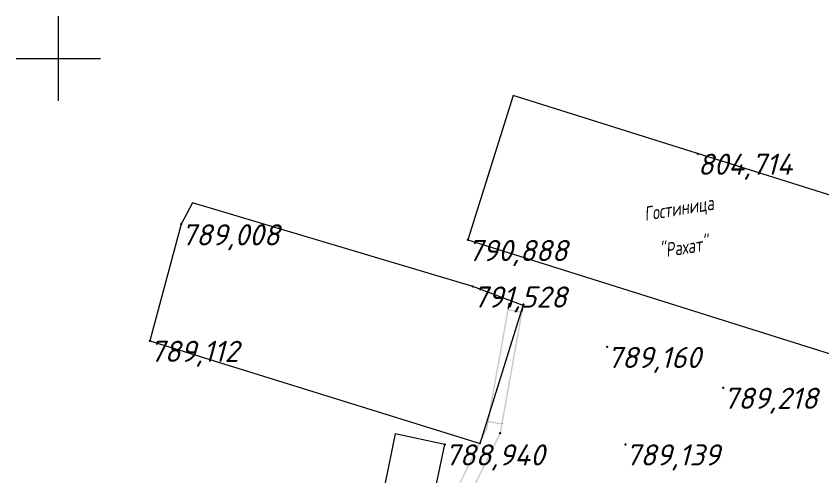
# Model space of a CAD drawing. Header units: metres. Extents: x 629572 to 645168, y 4785785 to 4790166.
# Drawn here: x 633397 to 633454.3, y 4788470.3 to 4788503 of the extents above; entities that cross this region are included whole.
import ezdxf

# ---------------------------------------------------------------- set-up
doc = ezdxf.new("R2010")
doc.units = ezdxf.units.M
doc.linetypes.add('Сплошная', pattern=[0])
doc.layers.get('0').update_dxf_attribs({"linetype": 'CONTINUOUS'})
for name, color, linetype in [('Здания и строения', 7, 'CONTINUOUS'), ('Нурсултан', 7, 'CONTINUOUS'), ('Ограды каменные и жб (H более 1м) - по краю', 7, 'CONTINUOUS'), ('Сетка координатная', 7, 'CONTINUOUS')]:
    doc.layers.add(name, color=color, linetype=linetype)
doc.styles.add('ISOCPEUR', font='isocpeui.ttf')

# ---------------------------------------------------------------- blocks, each defined once
blk = doc.blocks.new('Крест')
at = {"color": 0, "linetype": 'Continuous', "lineweight": 0, "flags": 128}
for points in [[(0, -1), (0, 1)], [(-1, 0), (1, 0)]]:
    blk.add_lwpolyline(points, dxfattribs=at)

msp = doc.modelspace()

# ---------------------------------------------------------------- hatches: boundary and pattern name
at = {"layer": 'Ограды каменные и жб (H более 1м) - по краю'}
for points in [[(633431.931, 4788476.178), (633432.434, 4788478.989), (633432.967, 4788481.971), (633432.976, 4788482.02), (633432.926, 4788482.029), (633431.942, 4788482.205), (633431.893, 4788482.213), (633431.884, 4788482.164), (633431.351, 4788479.183), (633430.848, 4788476.371), (633430.476, 4788474.289), (633430.574, 4788474.272), (633430.946, 4788476.354), (633431.449, 4788479.165), (633431.974, 4788482.097), (633432.86, 4788481.939), (633432.335, 4788479.006), (633431.832, 4788476.195), (633431.46, 4788474.113), (633431.558, 4788474.095)], [(633432.05, 4788482.645), (633431.972, 4788482.659), (633431.893, 4788482.213), (633431.991, 4788482.196), (633432.071, 4788482.641)], [(633433.034, 4788482.469), (633432.957, 4788482.483), (633432.877, 4788482.037), (633432.976, 4788482.02), (633433.055, 4788482.465)], [(633431.442, 4788474.015), (633431.337, 4788473.426), (633431.356, 4788473.42), (633431.337, 4788473.426), (633431.337, 4788473.426), (633430.29, 4788471.303), (633429.027, 4788468.742), (633428.137, 4788466.937), (633428.126, 4788466.915), (633428.137, 4788466.894), (633428.181, 4788466.801), (633428.271, 4788466.843), (633428.238, 4788466.915), (633429.117, 4788468.698), (633430.38, 4788471.259), (633431.43, 4788473.388), (633431.433, 4788473.394), (633431.434, 4788473.401), (633431.55, 4788474.046), (633431.5, 4788474.055), (633431.509, 4788474.104), (633430.525, 4788474.28), (633430.516, 4788474.231), (633430.525, 4788474.28), (633430.476, 4788474.289), (633430.467, 4788474.24), (633430.378, 4788473.741), (633430.394, 4788473.736), (633430.394, 4788473.736), (633430.383, 4788473.739), (633430.378, 4788473.741), (633429.393, 4788471.746), (633428.13, 4788469.184), (633427.24, 4788467.379), (633427.016, 4788466.924), (633427.233, 4788466.466), (633427.277, 4788466.373), (633427.367, 4788466.416), (633427.323, 4788466.509), (633427.127, 4788466.924), (633427.33, 4788467.335), (633428.22, 4788469.14), (633429.483, 4788471.701), (633430.474, 4788473.71), (633430.556, 4788474.173)], [(633431.55, 4788474.046), (633431.558, 4788474.095), (633431.509, 4788474.104), (633431.5, 4788474.055)]]:
    msp.add_hatch(color=7, dxfattribs=at).paths.add_polyline_path(points)

# ---------------------------------------------------------------- linework, layer by layer
at = {"layer": 'Здания и строения', "color": 8, "linetype": 'Сплошная', "lineweight": 0, "flags": 128}
for points in [[(633457.743, 4788478.102), (633460.964, 4788488.35), (633432.295, 4788497.361), (633429.074, 4788487.114), (633457.743, 4788478.102)], [(633429.969, 4788472.68), (633433.006, 4788482.474), (633429.444, 4788483.814), (633409.526, 4788489.754), (633408.722, 4788488.228), (633406.489, 4788479.96), (633429.969, 4788472.68)], [(633423.177, 4788469.77), (633426.691, 4788469.03), (633427.444, 4788472.607), (633423.93, 4788473.347), (633423.177, 4788469.77)]]:
    msp.add_lwpolyline(points, close=True, dxfattribs=at)
at = {"layer": 'Нурсултан', "color": 7}
for p in [(633445.413, 4788493.238, 18.037), (633408.722, 4788488.228, 2.331), (633429.074, 4788487.114, 4.211), (633429.444, 4788483.814, 4.851), (633433.025, 4788482.535, 2.689), (633406.489, 4788479.96, 2.435), (633438.971, 4788479.526, 2.483), (633447.223, 4788476.626, 2.541), (633431.385, 4788473.41, 5.942), (633427.444, 4788472.607, 2.263), (633440.275, 4788472.607, 2.462)]:
    msp.add_point(p, dxfattribs=at)

# ---------------------------------------------------------------- block references
at = {"layer": 'Сетка координатная', "color": 136, "linetype": 'Continuous', "true_color": 0x008080, "xscale": 3, "yscale": 3}
msp.add_blockref('Крест', (633400, 4788500), dxfattribs=at)

# ---------------------------------------------------------------- texts
at = {"layer": 'Здания и строения', "color": 0, "style": 'ISOCPEUR', "width": 0.75}
for s, p in [('Гостиница', (633441.682, 4788488.459)), ('"Рахат"', (633442.78, 4788485.828))]:
    msp.add_text(s, height=1, rotation=9.36929, dxfattribs=at).set_placement(p)
at = {"layer": 'Нурсултан', "color": 251, "char_height": 1.5, "attachment_point": 1, "style": 'ISOCPEUR'}
for s, insert in [('804,714', (633445.413, 4788493.238, 18.037)), ('789,008', (633408.722, 4788488.228, 2.331)), ('790,888', (633429.074, 4788487.114, 4.211)), ('791,528', (633429.444, 4788483.814, 4.851)), ('789,112', (633406.489, 4788479.96, 2.435)), ('789,160', (633438.971, 4788479.526, 2.483)), ('789,218', (633447.223, 4788476.626, 2.541)), ('788,940', (633427.444, 4788472.607, 2.263)), ('789,139', (633440.275, 4788472.607, 2.462))]:
    msp.add_mtext(s, dxfattribs=dict(at, insert=insert))

doc.saveas('drawing.dxf')
